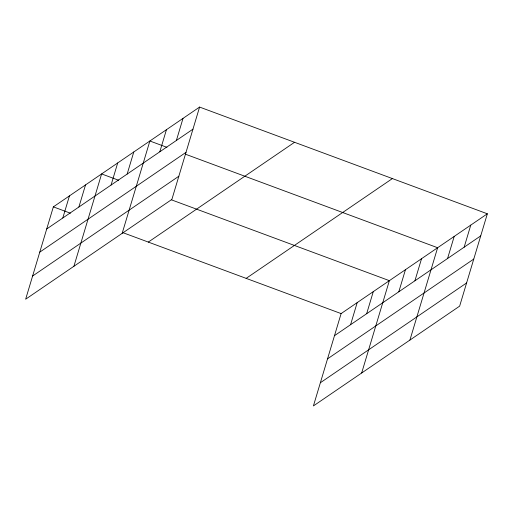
<?xml version="1.0" encoding="UTF-8"?>
<svg xmlns="http://www.w3.org/2000/svg" width="513" height="513" viewBox="0 0 513 513"><rect width="100%" height="100%" fill="white"/><g stroke="black" fill="none" stroke-linecap="round" stroke-linejoin="round"><path stroke-width="0.77" d="M199.589 107.07L53.352 206.867L25.65 299.207L171.887 199.41L199.589 107.07L487.35 213.793L459.648 306.133L313.411 405.93L341.113 313.59L487.35 213.793M62.81 217.98L69.441 195.889M78.899 207.002L85.524 184.911M73.91 266.273L101.612 173.933L118.676 180.262M111.071 185.052L117.695 162.961M127.153 174.074L133.784 151.983M122.171 233.338L149.873 141.004L166.937 147.334M159.819 151.784L166.443 129.693M176.389 140.472L183.019 118.381M350.571 324.703L357.195 302.612M366.654 313.725L373.284 291.634M361.665 372.996L389.367 280.656L171.348 199.801M398.825 291.769L405.456 269.678M414.914 280.797L421.545 258.699M409.925 340.061L437.627 247.728L185.482 154.208M447.573 258.507L454.204 236.416M464.15 247.195L470.774 225.104M46.728 228.958L192.965 129.161M39.77 252.139L186.007 152.342M32.608 276.026L178.845 176.228M148.315 242.085L294.552 142.287M246.15 278.373L392.387 178.575M334.482 335.682L480.719 235.884M327.531 358.863L473.768 259.065M320.362 382.749L466.599 282.952M53.352 206.867L70.416 213.196M123.088 232.729L341.113 313.59"/></g></svg>
